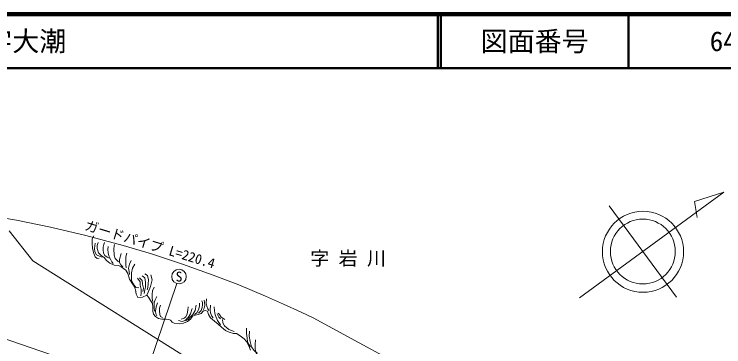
# Model space of a CAD drawing. Units: millimetres, scale not verified. Extents: x 40000 to 680000, y 20000 to 380000.
# Drawn here: x 430374 to 561601, y 318460 to 380000 of the extents above; entities that cross this region are included whole.
import ezdxf
from ezdxf.enums import TextEntityAlignment as Align

# ---------------------------------------------------------------- set-up
doc = ezdxf.new("R2010")
doc.units = ezdxf.units.MM
doc.header["$LTSCALE"] = 1000
for name, color, linetype, lineweight in [('M-BGD', 7, 'Continuous', 13), ('M-BGD-HTXT', 7, 'Continuous', 13), ('M-BMK-ROW', 30, 'Continuous', 13), ('M-BMK-SRVR', 3, 'Continuous', 13), ('M-STR-HTXT', 7, 'Continuous', 13), ('M-TTL', 2, 'Continuous', 140), ('M-TTL-LINE', 7, 'Continuous', 50)]:
    doc.layers.add(name, color=color, linetype=linetype, lineweight=lineweight)
doc.layers.add('M-BMK-HTXT', color=7, linetype='Continuous')
doc.layers.add('M-TTL-TXT', color=7, linetype='Continuous')
doc.styles.add('ＭＳ ゴシック', font='')
doc.styles.get('ＭＳ ゴシック').set_extended_font_data('MS Gothic')

msp = doc.modelspace()

# ---------------------------------------------------------------- linework, layer by layer
at = {"layer": 'M-BGD'}
for points in [[(445114, 338979), (444800, 338457), (444769, 337643), (444831, 336672), (445092, 335732), (445333, 335116), (445699, 334813), (446117, 334844)], [(445348, 337617), (445202, 336639), (445262, 336047), (445615, 335497), (446293, 335180), (446671, 335051)], [(445897, 337778), (445740, 337204), (445740, 336651), (445960, 335847), (446441, 335345), (447015, 334959), (447465, 334416), (448081, 333957), (448834, 333581), (449649, 333476), (450150, 333278), (451016, 332647), (451405, 332033), (451712, 330990), (452346, 329906), (452796, 329047), (452919, 328209), (453226, 327554), (454106, 327616), (454884, 328025), (455150, 328557), (455559, 329600), (455887, 330868), (455641, 331788)], [(447060, 337744), (446950, 337388), (446857, 336897), (446857, 336389), (446916, 335813), (447128, 335330), (447577, 335076), (448010, 334881)], [(449655, 334170), (449044, 334791), (448846, 335430), (448827, 336572), (448874, 337108), (448921, 337418)], [(447778, 337001), (447697, 336450), (447735, 335857), (447857, 335312), (448168, 334691), (448441, 334164), (448695, 333873)], [(450141, 335727), (449862, 334640), (449872, 334057), (450079, 333606), (450484, 333267)], [(451228, 335756), (450993, 335125), (450993, 334303), (451023, 333613), (451096, 333070)], [(452016, 334430), (451712, 333738), (451533, 332982), (451607, 332363), (451670, 331818)], [(453423, 329374), (452887, 329448), (452541, 329878), (452090, 330727), (452069, 331357), (452048, 332175), (452279, 332993), (452678, 333769)], [(453150, 331189), (453675, 330465), (453696, 329867), (453843, 329143), (453832, 328388), (453811, 327864)], [(453517, 331231), (454032, 330706), (454126, 330066), (454262, 329332), (454178, 328724)], [(454063, 331608), (454504, 331220), (454661, 330434), (454661, 329479), (454556, 328976), (454409, 328336)], [(454535, 331933), (455039, 331640), (455197, 330853), (455144, 330140), (455113, 329448), (454955, 328976)], [(456247, 329524), (455976, 328822), (455907, 328220), (455915, 327503), (455946, 326978), (456046, 326723)], [(454884, 328025), (455197, 327672), (455598, 327002), (455955, 326504), (456009, 325801), (456020, 325076), (456116, 324508), (456497, 324085), (457084, 323715), (457704, 323596), (458031, 323583), (458449, 323566), (459001, 323533), (459274, 323382), (459575, 323026), (459949, 322831), (460880, 322691), (461705, 322828), (462424, 323149), (462959, 323592), (463326, 324111), (463845, 324340), (464411, 324447), (464930, 324630), (465297, 325073), (465695, 325196), (466138, 325058), (466291, 324462), (466688, 323851), (467437, 323225), (468064, 322675), (468706, 322064), (469444, 321480), (470132, 321190), (470942, 320946), (471507, 320900), (472180, 320518), (472883, 319907), (473342, 319433), (473754, 318624), (474075, 317830)], [(456771, 327796), (456416, 327172), (456262, 326625), (456262, 325646), (456320, 325041)], [(464451, 324670), (464929, 325148), (465138, 325734), (465179, 326226), (465185, 326644), (465044, 326940)], [(465501, 327086), (465594, 326714), (465637, 326080), (465527, 325590), (465298, 325252)], [(465907, 327365), (465891, 326495), (466009, 325970), (466170, 325506), (466347, 325159)], [(456896, 326596), (456608, 325848), (456512, 325061), (456569, 324552), (456752, 324216)], [(457789, 323871), (457424, 324063), (457290, 324466), (457222, 325128), (457241, 325627), (457415, 326164)], [(460790, 323310), (461432, 323140), (461981, 323324), (462518, 323860), (462950, 324592), (463277, 325560)], [(461248, 323585), (461824, 323755), (462138, 324017), (462387, 324540), (462505, 325220), (462557, 325861)], [(463997, 326175), (463813, 325207), (463408, 324440), (462932, 323944), (462535, 323535), (462193, 323300)], [(464673, 326556), (464660, 325983), (464451, 325316), (464147, 324737), (463743, 324434)], [(466703, 326140), (466593, 325243), (466669, 324736), (466897, 324136), (467176, 323823)], [(468530, 322538), (467955, 323307), (467557, 324347), (467430, 325108), (467354, 325835)], [(467929, 324557), (468196, 323975), (468555, 323660)], [(469334, 323518), (468675, 323915), (468316, 324416), (468125, 324715)], [(423654, 323094), (427549, 320289), (439252, 316303)], [(471077, 321300), (470049, 321677), (469704, 321965), (469285, 322366), (468978, 322877), (468885, 323538)], [(473357, 321898), (473344, 320930), (473448, 320078), (473525, 319441), (473829, 318832), (474068, 318468)], [(473887, 321377), (473848, 320413), (474028, 319424), (474286, 318473), (474663, 317821), (475289, 317307)], [(475021, 319763), (474929, 318914), (474941, 318168), (475067, 317411), (475480, 316849)]]:
    msp.add_lwpolyline(points, dxfattribs=at)
at = {"layer": 'M-BGD-HTXT'}
msp.add_line((452547, 306949), (460424, 330171), dxfattribs=at)
msp.add_circle((460857, 331450), 1350, dxfattribs=at)
at = {"layer": 'M-BMK-ROW'}
msp.add_lwpolyline([(461426, 254291), (456486, 294468), (465179, 314609), (433825, 334353), (429474, 339898)], dxfattribs=at)
at = {"layer": 'M-BMK-SRVR'}
for p, q in [((534938, 327516), (561576, 347043)), ((561576, 347043), (556176, 345324)), ((556176, 345324), (556676, 342365)), ((540424, 344557), (552840, 327620))]:
    msp.add_line(p, q, dxfattribs=at)
for centre, radius in [((546657, 336054), 7500), ((546632, 336088), 6000)]:
    msp.add_circle(centre, radius, dxfattribs=at)
at = {"layer": 'M-STR-HTXT'}
msp.add_lwpolyline([(423323, 343125), (430774, 341879), (437086, 340567), (443644, 339051), (450514, 337179), (455795, 335650), (461508, 333777), (467175, 331720), (471928, 329907), (476876, 327825), (480199, 326367), (483459, 324885), (485682, 323807), (507660, 311853), (519192, 304976), (524792, 301980), (527738, 300727), (532294, 299293), (533992, 298968), (535516, 298773), (537304, 298661)], dxfattribs=at)
at = {"layer": 'M-TTL'}
msp.add_line((680000, 380000), (40000, 380000), dxfattribs=at)
at = {"layer": 'M-TTL-LINE'}
for p, q in [((508747, 380000), (508747, 370000)), ((509247, 380000), (509247, 370000)), ((543997, 380000), (543997, 370000)), ((40000, 370000), (680000, 370000))]:
    msp.add_line(p, q, dxfattribs=at)

# ---------------------------------------------------------------- texts
at = {"layer": 'M-BGD-HTXT', "style": 'ＭＳ ゴシック'}
msp.add_text('S', height=1833, dxfattribs=at).set_placement((460857, 331450), align=Align.MIDDLE_CENTER)
at = {"layer": 'M-BMK-HTXT', "style": 'ＭＳ ゴシック'}
msp.add_text('字 岩 川', height=2566, dxfattribs=at).set_placement((492121, 334841), align=Align.MIDDLE_CENTER)
at = {"layer": 'M-STR-HTXT', "style": 'ＭＳ ゴシック'}
msp.add_text('ガードパイプ L=220.4', height=1833, rotation=343.177, dxfattribs=at).set_placement((455064, 336010), align=Align.BOTTOM_CENTER)
at = {"layer": 'M-TTL-TXT', "style": 'ＭＳ ゴシック'}
msp.add_text('周南市大字大潮', height=3666, dxfattribs=at).set_placement((405024, 375000), align=Align.MIDDLE_LEFT)
for s, p in [('図面番号', (526622, 375000)), ('64', (561497, 375000))]:
    msp.add_text(s, height=3666, dxfattribs=at).set_placement(p, align=Align.MIDDLE_CENTER)

doc.saveas('drawing.dxf')
